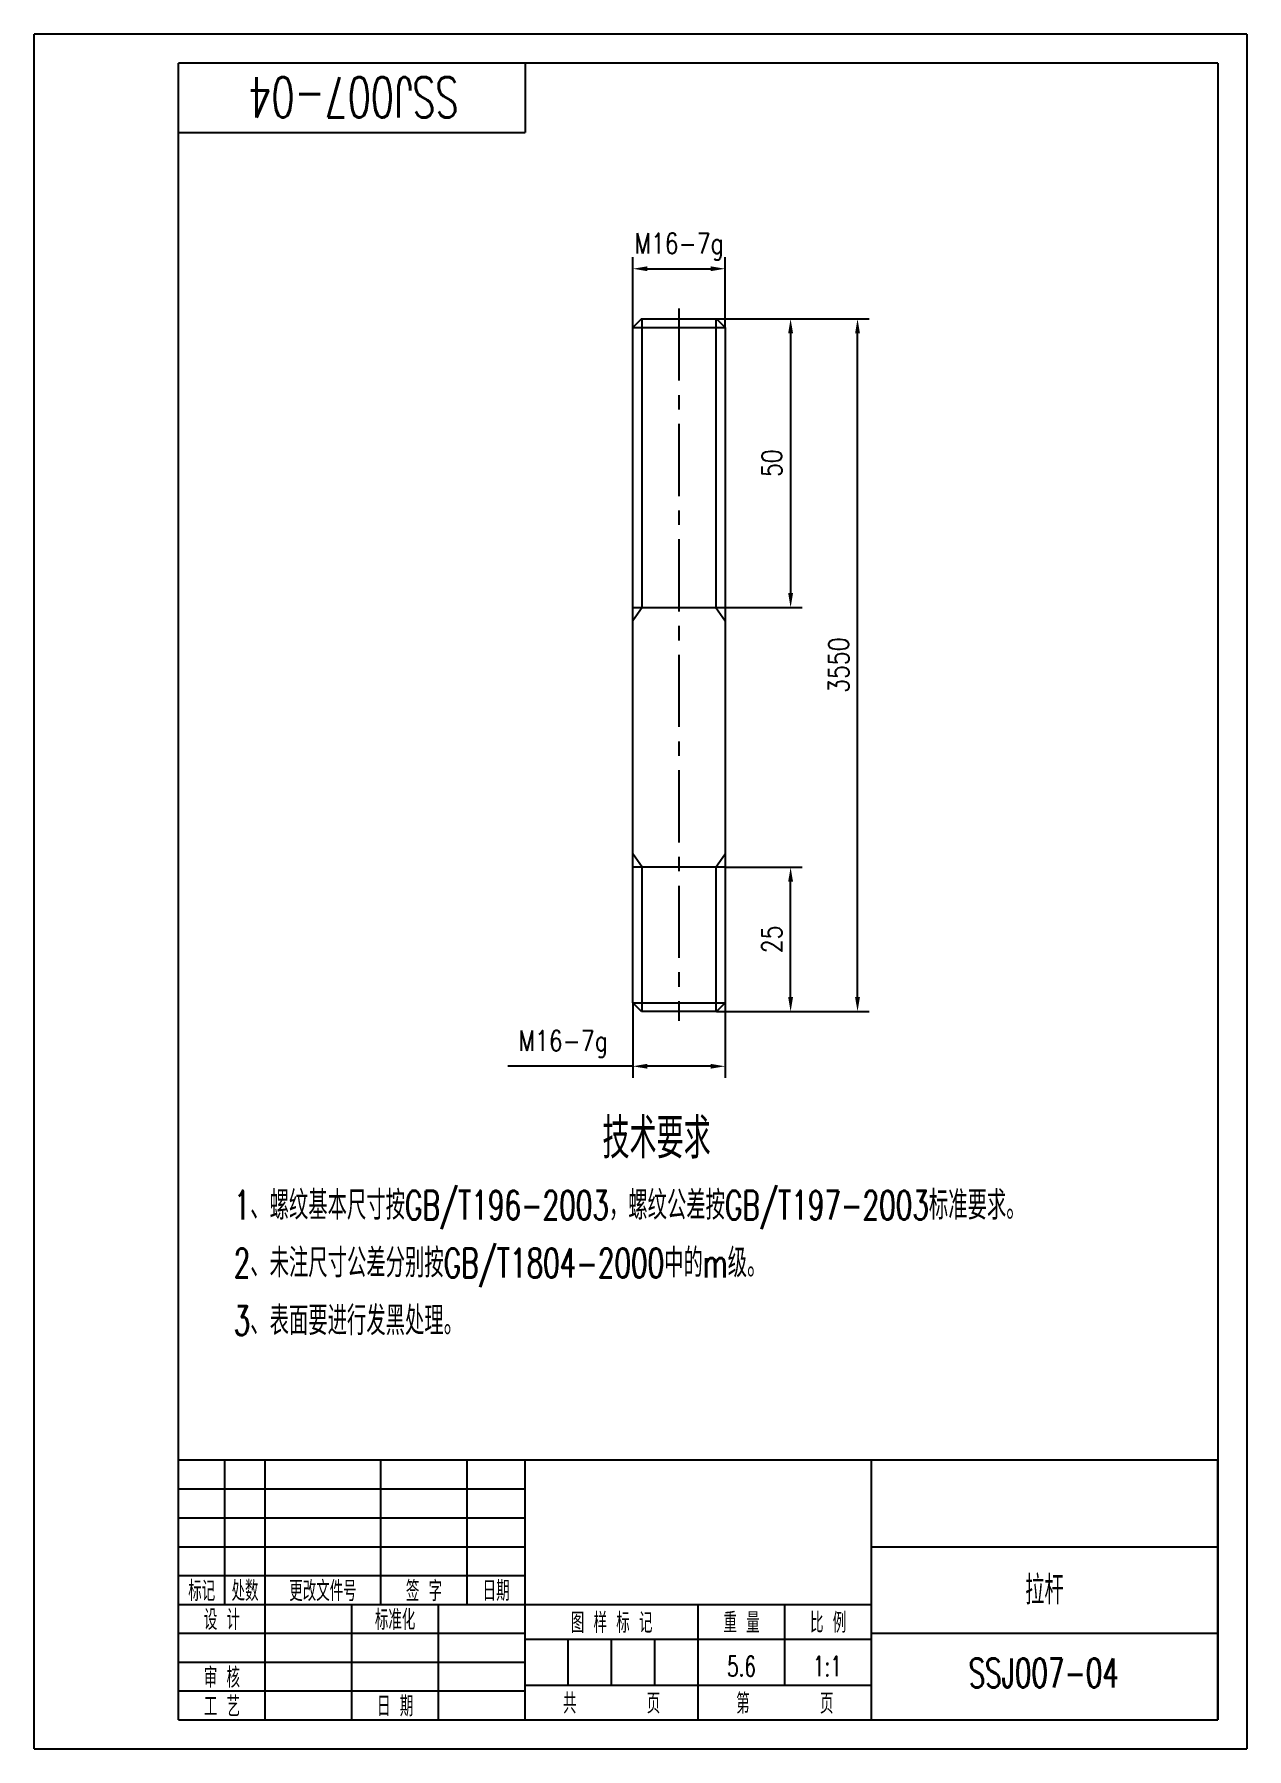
# Model space of a CAD drawing. Header units: millimetres. Extents: x -25 to 185, y -5 to 292.
import ezdxf
from ezdxf.enums import TextEntityAlignment as Align

# ---------------------------------------------------------------- set-up
doc = ezdxf.new("R2010")
doc.units = ezdxf.units.MM
doc.header["$LTSCALE"] = 10
doc.linetypes.add('CENTER', pattern=[2, 1.25, -0.25, 0.25, -0.25])
for name, color, linetype in [('1轮廓实线层', 7, 'Continuous'), ('2细线层', 4, 'Continuous'), ('3中心线层', 1, 'CENTER'), ('6文字层', 3, 'Continuous'), ('7标注层', 4, 'Continuous'), ('图框层', 7, 'Continuous')]:
    doc.layers.add(name, color=color, linetype=linetype)
doc.styles.add('PC_TEXTSTYLE', font='romans.shx', dxfattribs={"width": 0.8, "bigfont": 'hzfs.shx'})
doc.styles.add('TH_GBDIM', font='romans.shx', dxfattribs={"width": 0.8, "bigfont": 'gbcbig.shx'})
doc.dimstyles.new('TH_GBDIM', dxfattribs={"dimtxt": 3.5, "dimasz": 2.5, "dimexe": 2, "dimexo": 0, "dimgap": 1.5, "dimtad": 1, "dimdec": 1, "dimzin": 0, "dimdsep": 46, "dimtxsty": 'TH_GBDIM', "dimcen": 2.5, "dimclrd": 130, "dimclre": 130, "dimclrt": 3, "dimadec": 0, "dimazin": 0, "dimtfac": 0.714286, "dimtdec": 1, "dimtmove": 0, "dimatfit": 3, "dimfxl": 0, "dimtolj": 1, "dimtzin": 0, "dimlwd": -1, "dimlwe": -1, "dimarcsym": 0})

# ---------------------------------------------------------------- blocks, each defined once
blk = doc.blocks.new('*D4')
at = {"layer": '7标注层', "color": 130}
for p, q in [((78.66, 241.2), (78.66, 253.38)), ((94.66, 241.2), (94.66, 253.38)), ((81.16, 251.38), (92.16, 251.38))]:
    blk.add_line(p, q, dxfattribs=at)
for points in [[(81.16, 251.8), (81.16, 250.97), (78.66, 251.38)], [(92.16, 251.8), (92.16, 250.97), (94.66, 251.38)]]:
    blk.add_solid(points, dxfattribs=at)
at = {"layer": 'Defpoints', "color": 0}
for p in [(94.66, 251.38), (78.66, 241.2), (94.66, 241.2)]:
    blk.add_point(p, dxfattribs=at)
at = {"layer": '7标注层', "color": 3, "insert": (86.66, 255.22), "char_height": 3.5, "attachment_point": 5, "style": 'TH_GBDIM'}
blk.add_mtext('\\A1;M16-7g{}{}', dxfattribs=at)
blk = doc.blocks.new('*D5')
at = {"layer": '7标注层', "color": 130}
for p, q in [((78.66, 124.2), (78.66, 111.22)), ((94.66, 124.2), (94.66, 111.22)), ((78.66, 113.22), (57.02, 113.22)), ((92.16, 113.22), (81.16, 113.22))]:
    blk.add_line(p, q, dxfattribs=at)
for points in [[(81.16, 113.64), (81.16, 112.81), (78.66, 113.22)], [(92.16, 113.64), (92.16, 112.81), (94.66, 113.22)]]:
    blk.add_solid(points, dxfattribs=at)
at = {"layer": 'Defpoints', "color": 0}
for p in [(78.66, 124.2), (94.66, 124.2), (94.66, 113.22)]:
    blk.add_point(p, dxfattribs=at)
at = {"layer": '7标注层', "color": 3, "insert": (66.59, 117.06), "char_height": 3.5, "attachment_point": 5, "style": 'TH_GBDIM'}
blk.add_mtext('\\A1;M16-7g{}{}', dxfattribs=at)
blk = doc.blocks.new('*D6')
at = {"layer": '7标注层', "color": 130}
for p, q in [((93.16, 242.7), (108, 242.7)), ((106, 240.2), (106, 195.2)), ((94.66, 192.7), (108, 192.7))]:
    blk.add_line(p, q, dxfattribs=at)
for points in [[(105.58, 240.2), (106.42, 240.2), (106, 242.7)], [(105.58, 195.2), (106.42, 195.2), (106, 192.7)]]:
    blk.add_solid(points, dxfattribs=at)
at = {"layer": 'Defpoints', "color": 0}
for p in [(93.16, 242.7), (94.66, 192.7), (106, 192.7)]:
    blk.add_point(p, dxfattribs=at)
at = {"layer": '7标注层', "color": 3, "insert": (102.75, 217.7), "char_height": 3.5, "attachment_point": 5, "rotation": 90, "style": 'TH_GBDIM'}
blk.add_mtext('\\A1;50{}{}', dxfattribs=at)
blk = doc.blocks.new('*D7')
at = {"layer": '7标注层', "color": 130}
for p, q in [((94.66, 147.7), (108, 147.7)), ((106, 125.2), (106, 145.2)), ((93.16, 122.7), (108, 122.7))]:
    blk.add_line(p, q, dxfattribs=at)
for points in [[(105.58, 145.2), (106.42, 145.2), (106, 147.7)], [(105.58, 125.2), (106.42, 125.2), (106, 122.7)]]:
    blk.add_solid(points, dxfattribs=at)
at = {"layer": 'Defpoints', "color": 0}
for p in [(94.66, 147.7), (106, 147.7), (93.16, 122.7)]:
    blk.add_point(p, dxfattribs=at)
at = {"layer": '7标注层', "color": 3, "insert": (102.75, 135.2), "char_height": 3.5, "attachment_point": 5, "rotation": 90, "style": 'TH_GBDIM'}
blk.add_mtext('\\A1;25{}{}', dxfattribs=at)
blk = doc.blocks.new('*D8')
at = {"layer": '7标注层', "color": 130}
for p, q in [((93.16, 242.7), (119.59, 242.7)), ((117.59, 125.2), (117.59, 240.2)), ((93.16, 122.7), (119.59, 122.7))]:
    blk.add_line(p, q, dxfattribs=at)
for points in [[(117.17, 240.2), (118.01, 240.2), (117.59, 242.7)], [(117.17, 125.2), (118.01, 125.2), (117.59, 122.7)]]:
    blk.add_solid(points, dxfattribs=at)
at = {"layer": 'Defpoints', "color": 0}
for p in [(93.16, 242.7), (117.59, 242.7), (93.16, 122.7)]:
    blk.add_point(p, dxfattribs=at)
at = {"layer": '7标注层', "color": 3, "insert": (114.34, 182.7), "char_height": 3.5, "attachment_point": 5, "rotation": 90, "style": 'TH_GBDIM'}
blk.add_mtext('\\A1;3550{}{}', dxfattribs=at)
blk = doc.blocks.new('PC_TITLE_BLOCK')
at = {"layer": '1轮廓实线层'}
for p, q in [((0, 45), (-180, 45)), ((-180, 0), (-180, 45)), ((-172, 20), (-172, 45)), ((-165, 20), (-165, 45)), ((-145, 20), (-145, 45)), ((-130, 20), (-130, 45)), ((-120, 0), (-120, 45)), ((-60, 30), (0, 30)), ((-180, 20), (-60, 20)), ((-165, 0), (-165, 20)), ((-150, 0), (-150, 20)), ((-135, 0), (-135, 20)), ((-90, 0), (-90, 20)), ((-75, 6), (-75, 20)), ((-60, 15), (0, 15)), ((-120, 14), (-60, 14)), ((-120, 6), (-60, 6)), ((-180, 0), (0, 0))]:
    blk.add_line(p, q, dxfattribs=at)
at = {"layer": '1轮廓实线层', "color": 7}
for p, q in [((-60, 0), (-60, 45)), ((-180, 25), (-120, 25))]:
    blk.add_line(p, q, dxfattribs=at)
at = {"layer": '2细线层'}
for p, q in [((-180, 40), (-120, 40)), ((-180, 35), (-120, 35)), ((-180, 30), (-120, 30)), ((-180, 15), (-120, 15)), ((-112.5, 6), (-112.5, 14)), ((-105, 6), (-105, 14)), ((-97.5, 6), (-97.5, 14)), ((-180, 10), (-120, 10)), ((-180, 5), (-120, 5))]:
    blk.add_line(p, q, dxfattribs=at)
at = {"layer": '图框层'}
blk.add_line((0, 0), (0, 45), dxfattribs=at)
at = {"layer": '6文字层', "style": 'PC_TEXTSTYLE', "width": 0.667}
for s, p in [('标记', (-176, 22.5)), ('处数', (-168.5, 22.5)), (' 更改文件号 ', (-155, 22.5)), (' 签 字 ', (-137.5, 22.5)), (' 日期 ', (-125, 22.5)), (' 设 计 ', (-172.5, 17.51)), (' 标准化 ', (-142.5, 17.51)), (' 图 样 标 记 ', (-105, 17)), (' 重 量 ', (-82.5, 17)), (' 比 例 ', (-67.5, 17)), (' 审 核 ', (-172.5, 7.5)), (' 工 艺 ', (-172.5, 2.5)), (' 日 期 ', (-142.5, 2.5)), ('共       页', (-105, 3)), ('第       页', (-75, 3))]:
    blk.add_text(s, height=3.5, dxfattribs=at).set_placement(p, align=Align.MIDDLE)
at = {"layer": '6文字层', "style": 'PC_TEXTSTYLE', "flags": 8}
for tag, height, width, p, p2 in [('企业名称', 5, 1.98445, (-54.29, 34.82), (-5.27, 34.82)), ('产品名称或材料标记', 7, 0.600652, (-113.46, 28.64), (-66.42, 28.64)), ('图样名称', 5, 2.004495, (-54.79, 19.98), (-5.27, 19.98)), ('标准化', 3.5, 1.023147, (-133.83, 15.37), (-120.75, 15.37)), ('审核', 3.5, 1.579393, (-163.99, 5.37), (-150.63, 5.37)), ('重量', 3.5, 1.408247, (-88.46, 7.54), (-76.55, 7.54)), ('比例', 3.5, 1.385287, (-73.35, 7.54), (-61.93, 7.54)), ('图样代号', 5, 2.006536, (-54.79, 5.63), (-5.52, 5.63)), ('工艺', 3.5, 1.621807, (-164.21, 0.37), (-150.89, 0.37)), ('日期', 3.5, 1.560088, (-133.83, 0.37), (-120.75, 0.37)), ('共几页', 3.5, 0.557144, (-108.07, 0.63), (-101.05, 0.63))]:
    blk.add_attdef(tag, text='', height=height, dxfattribs=dict(at, width=width)).set_placement(p, p2, align=Align.FIT)
at = {"layer": '6文字层', "style": 'PC_TEXTSTYLE', "width": 6.250326, "flags": 8}
blk.add_attdef('设计', text='', height=3.5, rotation=359.89, dxfattribs=at).set_placement((-164.23, 15.37), (-150.37, 15.35), align=Align.FIT)
at = {"layer": '6文字层', "color": 3, "style": 'PC_TEXTSTYLE', "width": 0.56476, "flags": 8}
blk.add_attdef('第几页', text='', height=3.5, dxfattribs=at).set_placement((-78.29, 0.75), (-71.16, 0.75), align=Align.FIT)
at = {"layer": '6文字层', "ltscale": 10, "style": 'PC_TEXTSTYLE', "flags": 1}
blk.add_attdef('图纸张数', (-58.68, -0.49), '', height=2.5, dxfattribs=at)
blk = doc.blocks.new('PC_TYDH_BLOCK')
for p in [(60, 0), (0, -12)]:
    blk.add_line(p, (60, -12))
at = {"layer": '6文字层', "style": 'PC_TEXTSTYLE', "width": 1.625933}
blk.add_attdef('图样代号', text='', height=7, rotation=180, dxfattribs=at).set_placement((58.24, -2.4), (2.35, -2.4), align=Align.FIT)

msp = doc.modelspace()

# ---------------------------------------------------------------- linework, layer by layer
for p, q in [((80.16, 242.7), (78.66, 241.2)), ((78.66, 124.2), (78.66, 241.2)), ((78.66, 241.2), (94.66, 241.2)), ((80.16, 242.7), (93.16, 242.7)), ((93.16, 242.7), (94.66, 241.2)), ((94.66, 241.2), (94.66, 124.2)), ((78.66, 192.7), (94.66, 192.7)), ((94.66, 147.7), (78.66, 147.7)), ((80.16, 122.7), (78.66, 124.2)), ((78.66, 124.2), (94.66, 124.2)), ((93.16, 122.7), (80.16, 122.7)), ((94.66, 124.2), (93.16, 122.7))]:
    msp.add_line(p, q)
at = {"layer": '1轮廓实线层'}
for p, q in [((0, 0), (0, 287)), ((180, 287), (0, 287)), ((180, 287), (180, 0)), ((0, 0), (180, 0))]:
    msp.add_line(p, q, dxfattribs=at)
at = {"layer": '2细线层'}
for p, q in [((-25, -5), (-25, 292)), ((185, 292), (-25, 292)), ((185, 292), (185, -5)), ((80.26, 192.7), (80.26, 242.7)), ((93.06, 242.7), (93.06, 192.7)), ((80.26, 192.7), (78.66, 190.37)), ((93.06, 192.7), (94.66, 190.37)), ((80.26, 147.7), (78.66, 150.04)), ((93.06, 147.7), (94.66, 150.04)), ((80.26, 122.7), (80.26, 147.7)), ((93.06, 147.7), (93.06, 122.7)), ((-25, -5), (185, -5))]:
    msp.add_line(p, q, dxfattribs=at)
at = {"layer": '3中心线层'}
msp.add_line((86.66, 244.51), (86.66, 121.1), dxfattribs=at)

# ---------------------------------------------------------------- block references
at = {"layer": '图框层'}
ref = msp.add_blockref('PC_TYDH_BLOCK', (0, 287), dxfattribs=at)
ref.add_attrib('图样代号', 'SSJ007-04', dxfattribs={"layer": '6文字层', "height": 7, "rotation": 180, "style": 'PC_TEXTSTYLE', "width": 0.667}).set_placement((30.29, 284.6), align=Align.CENTER)
ref = msp.add_blockref('PC_TITLE_BLOCK', (180, 0), dxfattribs=at)
ref.add_attrib('重量', '5.6', dxfattribs={"layer": '6文字层', "height": 3.5, "style": 'PC_TEXTSTYLE', "width": 0.667}).set_placement((97.5, 7.54), align=Align.CENTER)
ref.add_attrib('图样代号', 'SSJ007-04', dxfattribs={"layer": '6文字层', "height": 5, "style": 'PC_TEXTSTYLE', "width": 0.667}).set_placement((149.85, 5.63), align=Align.CENTER)
ref.add_attrib('图样名称', '拉杆', dxfattribs={"layer": '6文字层', "height": 5, "style": 'PC_TEXTSTYLE', "width": 0.667}).set_placement((149.97, 19.98), align=Align.CENTER)
ref.add_attrib('比例', '1:1', dxfattribs={"layer": '6文字层', "height": 3.5, "style": 'PC_TEXTSTYLE', "width": 0.667}).set_placement((112.36, 7.54), align=Align.CENTER)

# ---------------------------------------------------------------- texts
at = {"layer": '6文字层', "style": 'PC_TEXTSTYLE', "width": 0.67}
msp.add_text('技术要求', height=7, dxfattribs=at).set_placement((82.79, 95.15), align=Align.BOTTOM_CENTER)
for s, p in [('1、螺纹基本尺寸按GB/T196-2003，螺纹公差按GB/T197-2003标准要求。', (9.54, 85.15)), ('2、未注尺寸公差分别按GB/T1804-2000中的m级。', (9.54, 75.15)), ('3、表面要进行发黑处理。', (9.54, 65.15))]:
    msp.add_text(s, height=5, dxfattribs=at).set_placement(p, align=Align.BOTTOM_LEFT)

# ---------------------------------------------------------------- dimensions: what is measured, and where the dimension line sits
at = {"layer": '7标注层'}
for base, p1, p2, picture, middle in [((94.66, 251.38), (78.66, 241.2), (94.66, 241.2), '*D4', (86.66, 251.38)), ((94.66, 113.22), (78.66, 124.2), (94.66, 124.2), '*D5', (66.59, 113.22))]:
    dim = msp.add_linear_dim(base=base, p1=p1, p2=p2, text='M16-7g{}{}', dimstyle='TH_GBDIM', override={"dimgap": 1.5, "dimtad": 1, "dimjust": 0, "dimse1": 0, "dimse2": 0, "dimsd1": 0, "dimsd2": 0, "dimclrt": 3, "dimtvp": 0}, dxfattribs=at)
    dim.commit()
    dim.dimension.update_dxf_attribs({"geometry": picture, "text_midpoint": middle, "dimtype": 160})
for base, p1, p2, text, picture, middle in [((106, 192.7), (93.16, 242.7), (94.66, 192.7), '50{}{}', '*D6', (102.75, 217.7)), ((117.59, 242.7), (93.16, 122.7), (93.16, 242.7), '3550{}{}', '*D8', (114.34, 182.7)), ((106, 147.7), (93.16, 122.7), (94.66, 147.7), '25{}{}', '*D7', (102.75, 135.2))]:
    dim = msp.add_linear_dim(base=base, p1=p1, p2=p2, angle=90, text=text, dimstyle='TH_GBDIM', override={"dimgap": 1.5, "dimtad": 1, "dimjust": 0, "dimse1": 0, "dimse2": 0, "dimsd1": 0, "dimsd2": 0, "dimclrt": 3, "dimtvp": 0}, dxfattribs=at)
    dim.commit()
    dim.dimension.update_dxf_attribs({"geometry": picture, "text_midpoint": middle})

doc.saveas('drawing.dxf')
